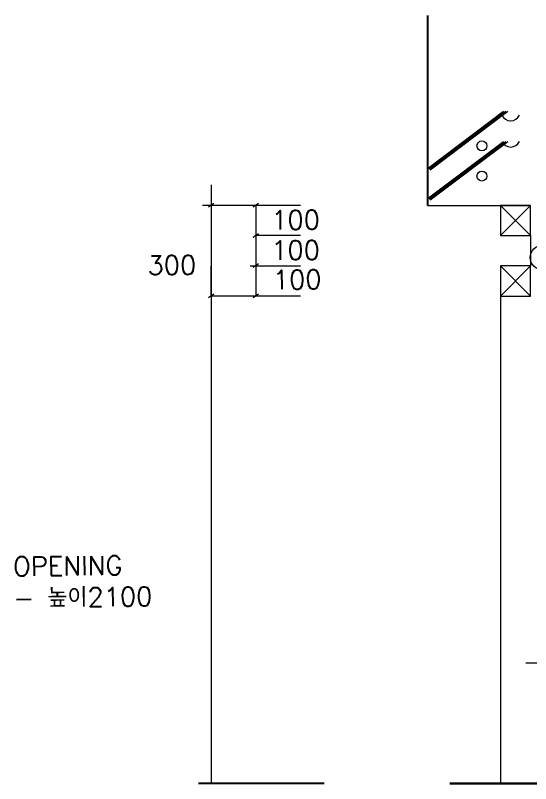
# Model space of a CAD drawing. Header units: millimetres. Extents: x 37414 to 54689, y 15261 to 27488.
# Drawn here: x 45931 to 47891, y 18272 to 21196 of the extents above; entities that cross this region are included whole.
import ezdxf

# ---------------------------------------------------------------- set-up
doc = ezdxf.new("R2010")
doc.units = ezdxf.units.MM
doc.layers.get('0').update_dxf_attribs({"lineweight": 13})
for name, color, linetype in [('BORDER', 2, 'Continuous'), ('DIM', 7, 'Continuous'), ('LINE2', 5, 'Continuous')]:
    doc.layers.add(name, color=color, linetype=linetype)
doc.layers.add('벽', color=7, linetype='Continuous', lineweight=13)
doc.layers.add('치수', color=7, linetype='Continuous', lineweight=13)
doc.styles.add('WHGTXT', font='romans', dxfattribs={"bigfont": 'whgtxt'})
doc.linetypes.add('ZIGZAG', pattern='A,0.00254,-5.08,[131,ltypeshp.shx,S=5.08,R=0,X=-5.08,Y=0],-10.16,[131,ltypeshp.shx,S=5.08,R=180,X=5.08,Y=0],-5.08', length=20.32254)

msp = doc.modelspace()

# ---------------------------------------------------------------- linework, layer by layer
at = {"lineweight": 30}
msp.add_line((48193.6, 18271.7), (47583.4, 18271.7), dxfattribs=at)
at = {"color": 6}
msp.add_circle((47937.2, 20273.9), 47.1, dxfattribs=at)
at = {"layer": 'BORDER', "color": 0}
msp.add_line((47106, 18271.7), (46628.5, 18271.7), dxfattribs=at)
at = {"layer": 'DIM', "lineweight": 13}
msp.add_line((47873, 18731.6), (48374.7, 18731.6), dxfattribs=at)
at = {"layer": 'LINE2', "color": 0, "lineweight": 25}
msp.add_line((47499.3, 21195.5), (47499.3, 20472.5), dxfattribs=at)
at = {"layer": '벽', "color": 2, "lineweight": 18}
for p, q in [((47776.3, 20472.5), (47776.3, 20357.5)), ((47776.3, 20472.5), (47891.3, 20357.5)), ((47891.3, 20472.5), (47776.3, 20357.5)), ((47776.3, 20357.5), (47891.3, 20357.5)), ((47891.3, 20357.5), (47891.3, 20242.5)), ((47891.3, 20357.5), (47891.3, 20242.5)), ((47776.3, 20242.5), (47776.3, 18271.7)), ((47776.3, 20242.5), (47891.3, 20127.5)), ((47891.3, 20242.5), (47776.3, 20127.5)), ((47776.3, 20242.5), (47776.3, 18271.7)), ((47776.3, 20242.5), (47776.3, 18271.7)), ((47891.3, 20242.5), (47776.3, 20242.5))]:
    msp.add_line(p, q, dxfattribs=at)
for points in [[(47776.3, 20357.5), (47891.3, 20357.5), (47891.3, 20472.5), (47776.3, 20472.5)], [(47776.3, 20127.5), (47891.3, 20127.5), (47891.3, 20242.5), (47776.3, 20242.5)]]:
    msp.add_lwpolyline(points, close=True, dxfattribs=at)
at = {"layer": '치수', "lineweight": 9}
for p, q in [((47502.8, 20615.9), (47788, 20830.9)), ((47505.8, 20611.9), (47796.4, 20830.9)), ((47508.8, 20607.9), (47804.7, 20830.9)), ((47502.8, 20500.9), (47788, 20715.9)), ((47505.8, 20496.9), (47796.4, 20715.9)), ((47508.8, 20492.9), (47804.7, 20715.9)), ((46676, 20472.5), (46643, 20472.5)), ((46686, 20479.5), (46666, 20465.5)), ((46846, 20472.5), (46676, 20472.5)), ((46676, 20472.5), (46676, 20472.5)), ((46856, 20479.5), (46836, 20465.5)), ((46846, 20472.5), (46846, 20242.5)), ((47016, 20472.5), (46846, 20472.5)), ((47499.3, 20472.5), (47891.3, 20472.5)), ((46856, 20364.5), (46836, 20350.5)), ((47016, 20357.5), (46846, 20357.5)), ((46846, 20357.5), (46846, 20127.5)), ((46676, 20127.5), (46676, 20242.5)), ((46825, 20242.5), (47016, 20242.5)), ((46856, 20249.5), (46836, 20235.5)), ((46686, 20134.5), (46666, 20120.5)), ((46846, 20127.5), (46676, 20127.5)), ((46856, 20134.5), (46836, 20120.5)), ((47016, 20127.5), (46846, 20127.5))]:
    msp.add_line(p, q, dxfattribs=at)
at = {"layer": '치수', "linetype": 'ZIGZAG', "lineweight": 9}
msp.add_line((46676, 20550.9), (46676, 18271.7), dxfattribs=at)
at = {"layer": '치수', "lineweight": 9}
for centre, radius in [((47815.5, 20830.3), 5.144878968614994e-12), ((47706, 20698.9), 18.8), ((47815.5, 20715.3), 5.144878968614994e-12), ((47706, 20583.9), 18.8)]:
    msp.add_circle(centre, radius, dxfattribs=at)
for centre in [(47815.5, 20830.3), (47815.5, 20730.3)]:
    msp.add_arc(centre, 35.9, 203.7401, 336.2599, dxfattribs=at)

# ---------------------------------------------------------------- texts
at = {"char_height": 72, "attachment_point": 1, "rotation": 0.6931, "style": 'WHGTXT'}
for s, insert, width in [('100', (46904.1, 20451.9), 857.685), ('100', (46904.1, 20336.9), 857.685), ('300', (46433.5, 20280.1), 188.366), ('100', (46910.1, 20224.9), 857.685), ('OPENING\\P- 높이2100', (45921.7, 19133.9), 857.685)]:
    msp.add_mtext(s, dxfattribs=dict(at, insert=insert, width=width))

doc.saveas('drawing.dxf')
